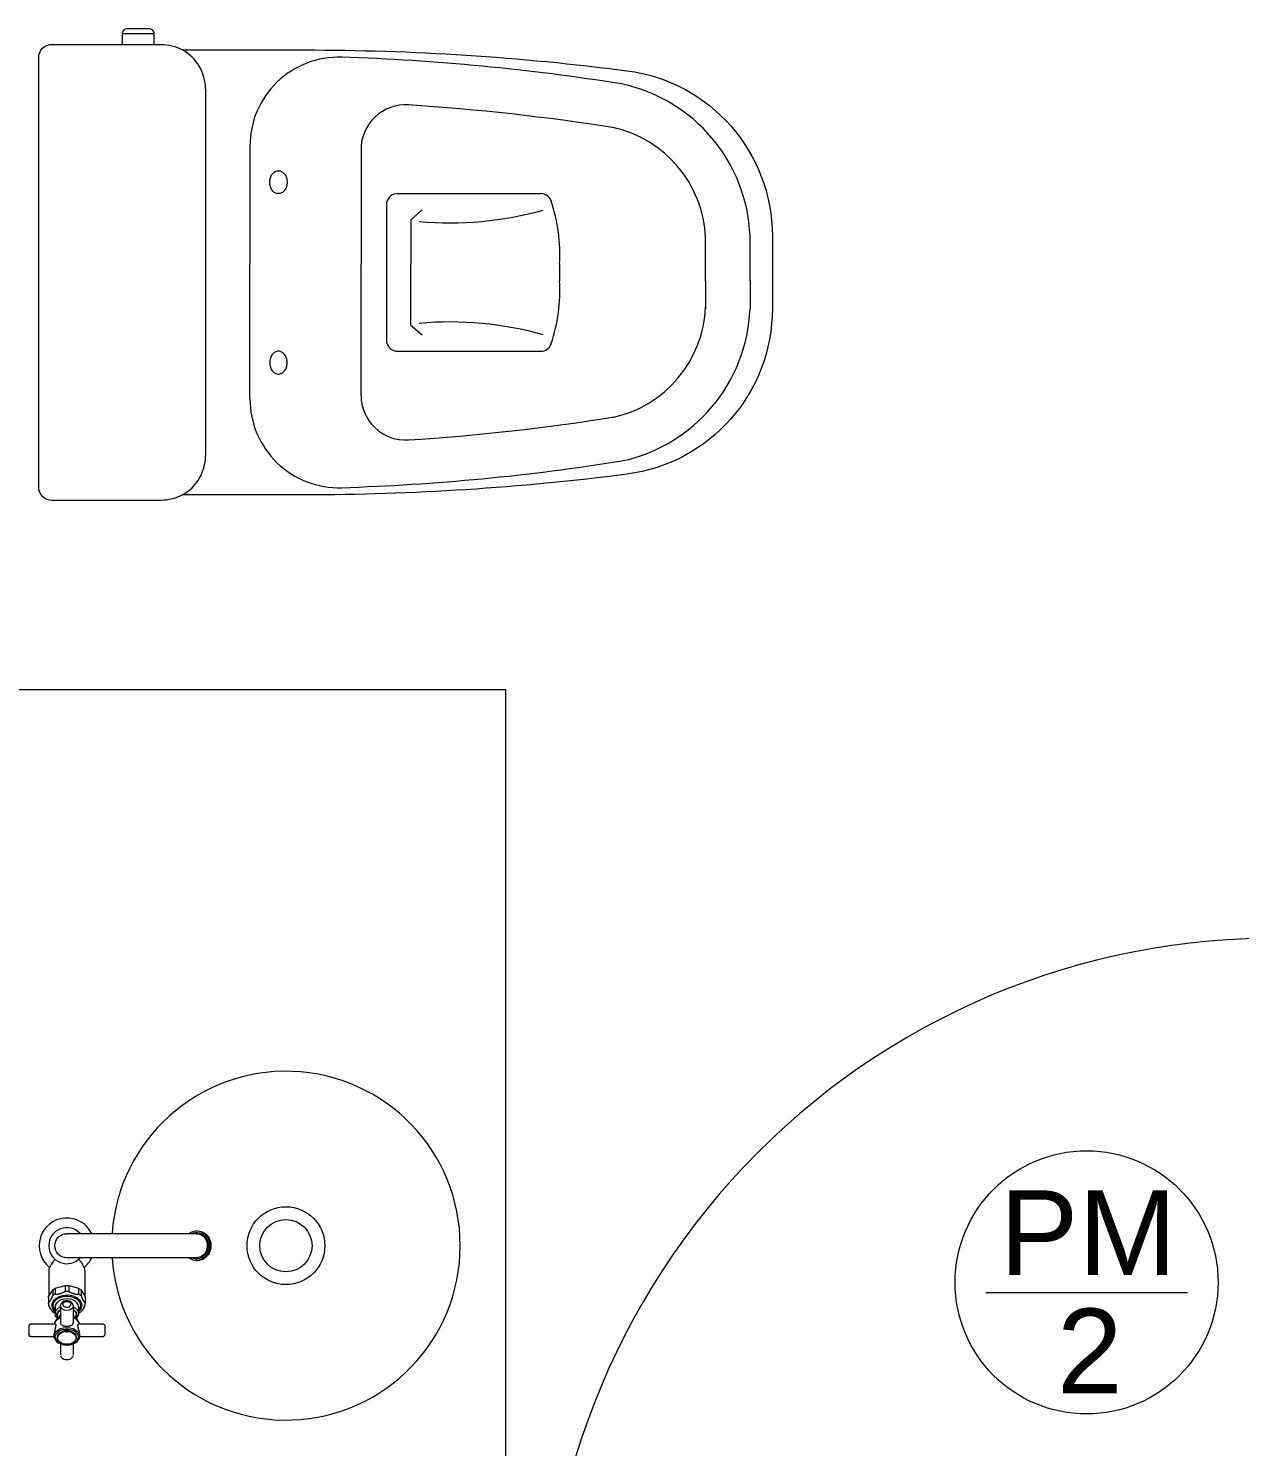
# Model space of a CAD drawing. Header units: millimetres. Extents: x 1865 to 2133, y 1062 to 1142.
# Drawn here: x 1980.726 to 1981.816, y 1085.024 to 1086.299 of the extents above; entities that cross this region are included whole.
import ezdxf

# ---------------------------------------------------------------- set-up
doc = ezdxf.new("R2010")
doc.units = ezdxf.units.MM
doc.linetypes.add('CONTINU', pattern=[0])
for name, color, linetype, lineweight in [('Cota', 7, 'Continuous', 9), ('ESQUADRIAS', 250, 'Continuous', 9), ('L_DECA', 7, 'Continuous', 13), ('texto', 7, 'Continuous', 13)]:
    doc.layers.add(name, color=color, linetype=linetype, lineweight=lineweight)
doc.styles.add('arial', font='arial.ttf')

msp = doc.modelspace()

# ---------------------------------------------------------------- linework, layer by layer
at = {"layer": 'Cota', "color": 0}
msp.add_lwpolyline([(1981.5879, 1085.1621), (1981.7692, 1085.1621)], dxfattribs=at)
msp.add_circle((1981.6785, 1085.1713), 0.1183, dxfattribs=at)
at = {"layer": 'ESQUADRIAS'}
msp.add_arc((1981.8472, 1084.8242), 0.6565, 86.1934, 180.869, dxfattribs=at)
at = {"layer": 'L_DECA', "color": 0}
for p, q in [((1980.8394, 1086.2937), (1980.8112, 1086.2937)), ((1980.8112, 1086.2843), (1980.8394, 1086.2843)), ((1980.8858, 1086.2443), (1980.8858, 1085.9143)), ((1980.9258, 1086.1928), (1980.9258, 1086.0868)), ((1981.0258, 1086.1899), (1981.0258, 1086.0868)), ((1981.049, 1086.0157), (1981.049, 1086.1428)), ((1981.0586, 1086.1501), (1981.1875, 1086.1501)), ((1981.0706, 1086.1265), (1981.0809, 1086.1354)), ((1981.0706, 1086.1265), (1981.0706, 1086.0868)), ((1981.3358, 1086.0868), (1981.3358, 1086.1119)), ((1981.3758, 1086.0868), (1981.3758, 1086.1119)), ((1981.0258, 1086.0718), (1981.0258, 1086.0868)), ((1981.0706, 1086.0718), (1981.0706, 1086.0868)), ((1981.2045, 1086.0718), (1981.2045, 1086.0868)), ((1981.3358, 1086.0718), (1981.3358, 1086.0868)), ((1981.3758, 1086.0718), (1981.3758, 1086.0868)), ((1980.9258, 1085.9657), (1980.9258, 1086.0718)), ((1981.0258, 1085.9686), (1981.0258, 1086.0718)), ((1981.0706, 1086.032), (1981.0706, 1086.0718)), ((1981.3358, 1086.0718), (1981.3358, 1086.0466)), ((1981.3758, 1086.0718), (1981.3758, 1086.0466)), ((1981.0706, 1086.032), (1981.0809, 1086.0231)), ((1981.0586, 1086.0084), (1981.1875, 1086.0084))]:
    msp.add_line(p, q, dxfattribs=at)
at = {"layer": 'L_DECA', "color": 0, "lineweight": 5}
msp.add_lwpolyline([(1981.3958, 1086.0718), (1981.3958, 1086.0466, -0.377152), (1981.265, 1085.8979, -0.032054), (1980.975, 1085.8793), (1980.8651, 1085.8793, -0.127017), (1980.8458, 1085.8743), (1980.7478, 1085.8743, -0.414214), (1980.7358, 1085.8863), (1980.7358, 1086.2723, -0.414214), (1980.7478, 1086.2843), (1980.8112, 1086.2843), (1980.8112, 1086.2937, -0.414214), (1980.8162, 1086.2987), (1980.8344, 1086.2987, -0.414214), (1980.8394, 1086.2937), (1980.8394, 1086.2843), (1980.8458, 1086.2843, -0.127017), (1980.8651, 1086.2793), (1980.975, 1086.2793, -0.032054), (1981.265, 1086.2606, -0.377152), (1981.3958, 1086.1119), (1981.3958, 1086.0868)], format="xyb", close=True, dxfattribs=at)
at = {"layer": 'L_DECA', "color": 0}
for points in [[(1980.9514, 1086.1707, -0.1249), (1980.9543, 1086.1699, -0.105797), (1980.957, 1086.1676, -0.086669), (1980.9587, 1086.1644, -0.076734), (1980.9593, 1086.1604, -0.076734), (1980.9587, 1086.1563, -0.086669), (1980.957, 1086.1531, -0.105797), (1980.9543, 1086.1508, -0.1249), (1980.9514, 1086.1501, -0.1249), (1980.9485, 1086.1508, -0.105797), (1980.9459, 1086.1531, -0.086669), (1980.9442, 1086.1563, -0.076734), (1980.9436, 1086.1604, -0.076734), (1980.9442, 1086.1644, -0.086669), (1980.9459, 1086.1676, -0.105797), (1980.9485, 1086.1699, -0.1249)], [(1980.9514, 1085.9879, 0.1249), (1980.9543, 1085.9886, 0.105797), (1980.957, 1085.9909, 0.086669), (1980.9587, 1085.9941, 0.076734), (1980.9593, 1085.9982, 0.076734), (1980.9587, 1086.0022, 0.086669), (1980.957, 1086.0054, 0.105797), (1980.9543, 1086.0077, 0.1249), (1980.9514, 1086.0084, 0.1249), (1980.9485, 1086.0077, 0.105797), (1980.9459, 1086.0054, 0.086669), (1980.9442, 1086.0022, 0.076734), (1980.9436, 1085.9982, 0.076734), (1980.9442, 1085.9941, 0.086669), (1980.9459, 1085.9909, 0.105797), (1980.9485, 1085.9886, 0.1249)]]:
    msp.add_lwpolyline(points, format="xyb", close=True, dxfattribs=at)
msp.add_lwpolyline([(1980.9258, 1086.0718), (1980.9258, 1086.0868)], dxfattribs=at)
at = {"layer": 'L_DECA'}
msp.add_lwpolyline([(1981.1558, 1084.7043), (1980.7058, 1084.7043), (1980.7058, 1085.7043), (1981.1558, 1085.7043)], close=True, dxfattribs=at)
at = {"layer": 'L_DECA', "linetype": 'CONTINU', "lineweight": 5}
for points in [[(1980.9232, 1085.2043, -1), (1980.9932, 1085.2043)], [(1980.9347, 1085.2043, -1), (1980.9817, 1085.2043)], [(1980.7611, 1085.1934, -1), (1980.7611, 1085.2151)], [(1980.9932, 1085.2043, -1), (1980.9232, 1085.2043)], [(1980.9817, 1085.2043, -1), (1980.9347, 1085.2043)], [(1980.7503, 1085.1922, 0.006555), (1980.7487, 1085.1898)], [(1980.7719, 1085.1922, -0.006556), (1980.7736, 1085.1898)], [(1980.7484, 1085.1644, -0.047219), (1980.7507, 1085.166)], [(1980.7484, 1085.1594, -0.047199), (1980.7507, 1085.1609)], [(1980.7543, 1085.1585, -0.048815), (1980.7575, 1085.1594)], [(1980.7715, 1085.166, -0.046105), (1980.7739, 1085.1644)], [(1980.7715, 1085.1609, -0.046085), (1980.7739, 1085.1594)], [(1980.7554, 1085.1502, -0.088714), (1980.7556, 1085.1512)], [(1980.7556, 1085.1512, -0.148551), (1980.7558, 1085.1518)], [(1980.7572, 1085.1536, -0.203827), (1980.7575, 1085.1538)], [(1980.765, 1085.1536, 0.203855), (1980.7647, 1085.1538)], [(1980.7666, 1085.1512, 0.14855), (1980.7665, 1085.1518)], [(1980.7666, 1085.1512, -0.087895), (1980.7668, 1085.1502)], [(1980.7738, 1085.1449, -0.046677), (1980.7717, 1085.1434)], [(1980.7506, 1085.1434, -0.031672), (1980.749, 1085.1444)], [(1980.7503, 1085.1354, 0.139219), (1980.7501, 1085.1348)], [(1980.7509, 1085.1414), (1980.7507, 1085.142, -0.063098), (1980.7505, 1085.1432)], [(1980.751, 1085.141, -0.139217), (1980.7509, 1085.1414)], [(1980.7535, 1085.1391, 0.190077), (1980.7532, 1085.1388)], [(1980.7554, 1085.1401, 0.048704), (1980.7535, 1085.1391)], [(1980.7687, 1085.1391, 0.049914), (1980.7668, 1085.1401)], [(1980.7687, 1085.1391, -0.190053), (1980.7691, 1085.1388)], [(1980.7712, 1085.141, 0.139221), (1980.7713, 1085.1414)], [(1980.7717, 1085.1432), (1980.7716, 1085.1426, -0.061494), (1980.7713, 1085.1414)], [(1980.772, 1085.1354, -0.139204), (1980.7721, 1085.1348)], [(1980.7501, 1085.1209, 0.137983), (1980.7502, 1085.1207)], [(1980.7721, 1085.1209, -0.137981), (1980.7721, 1085.1207)], [(1980.7531, 1085.1172, 0.186391), (1980.7533, 1085.1171)], [(1980.7691, 1085.1172, -0.186293), (1980.769, 1085.1171)], [(1980.7556, 1085.1053, 0.148556), (1980.7558, 1085.1047)], [(1980.7572, 1085.1029, 0.203821), (1980.7575, 1085.1027)], [(1980.765, 1085.1029, -0.203841), (1980.7647, 1085.1027)], [(1980.7666, 1085.1053, -0.148543), (1980.7665, 1085.1047)]]:
    msp.add_lwpolyline(points, format="xyb", dxfattribs=at)
for points in [[(1980.8778, 1085.2151), (1980.7611, 1085.2151)], [(1980.7451, 1085.1823), (1980.7452, 1085.1829)], [(1980.7452, 1085.1834), (1980.7453, 1085.1839)], [(1980.7452, 1085.1831), (1980.7452, 1085.1834)], [(1980.7452, 1085.1829), (1980.7452, 1085.1831)], [(1980.7453, 1085.1839), (1980.7455, 1085.1843)], [(1980.7455, 1085.1843), (1980.7456, 1085.1845)], [(1980.7456, 1085.1845), (1980.746, 1085.1854)], [(1980.746, 1085.1854), (1980.7465, 1085.1863)], [(1980.7465, 1085.1863), (1980.7467, 1085.1868)], [(1980.7467, 1085.1868), (1980.7471, 1085.1873)], [(1980.7487, 1085.1898), (1980.7471, 1085.1873)], [(1980.7477, 1085.1882), (1980.748, 1085.1888)], [(1980.748, 1085.1888), (1980.7487, 1085.1898)], [(1980.8778, 1085.1934), (1980.7611, 1085.1934)], [(1980.7736, 1085.1898), (1980.7743, 1085.1888)], [(1980.7743, 1085.1888), (1980.7746, 1085.1882)], [(1980.7746, 1085.1882), (1980.7752, 1085.1873)], [(1980.7752, 1085.1873), (1980.7755, 1085.1868)], [(1980.7755, 1085.1868), (1980.7757, 1085.1863)], [(1980.7757, 1085.1863), (1980.7762, 1085.1854)], [(1980.7762, 1085.1854), (1980.7767, 1085.1845)], [(1980.7767, 1085.1845), (1980.7768, 1085.1843)], [(1980.7768, 1085.1843), (1980.7769, 1085.1839)], [(1980.7769, 1085.1839), (1980.777, 1085.1834)], [(1980.777, 1085.1834), (1980.777, 1085.1831)], [(1980.777, 1085.1831), (1980.7771, 1085.1829)], [(1980.7771, 1085.1829), (1980.7771, 1085.1823)], [(1980.745, 1085.1804), (1980.7451, 1085.1811)], [(1980.745, 1085.1804), (1980.745, 1085.1802)], [(1980.745, 1085.1802), (1980.745, 1085.159)], [(1980.7451, 1085.1817), (1980.7451, 1085.1823)], [(1980.7451, 1085.1816), (1980.7451, 1085.1817)], [(1980.7451, 1085.1811), (1980.7451, 1085.1816)], [(1980.7771, 1085.1823), (1980.7772, 1085.1817)], [(1980.7772, 1085.1817), (1980.7772, 1085.1816)], [(1980.7772, 1085.1816), (1980.7772, 1085.1811)], [(1980.7772, 1085.1811), (1980.7772, 1085.1804)], [(1980.7772, 1085.1804), (1980.7772, 1085.1802)], [(1980.7772, 1085.1802), (1980.7772, 1085.159)], [(1980.7447, 1085.1585), (1980.7484, 1085.1644)], [(1980.7447, 1085.1583), (1980.7447, 1085.1585)], [(1980.7447, 1085.1581), (1980.7447, 1085.1583)], [(1980.7447, 1085.1579), (1980.7447, 1085.1581)], [(1980.7447, 1085.1577), (1980.7447, 1085.1579)], [(1980.7447, 1085.1575), (1980.7447, 1085.1577)], [(1980.7447, 1085.1573), (1980.7447, 1085.1575)], [(1980.7475, 1085.1572), (1980.7476, 1085.1574)], [(1980.7476, 1085.1574), (1980.7477, 1085.1576)], [(1980.7477, 1085.1576), (1980.7478, 1085.1578)], [(1980.7478, 1085.1579), (1980.7479, 1085.158)], [(1980.7478, 1085.1578), (1980.7478, 1085.1579)], [(1980.7479, 1085.158), (1980.748, 1085.1582)], [(1980.748, 1085.1583), (1980.7481, 1085.1585)], [(1980.748, 1085.1582), (1980.748, 1085.1583)], [(1980.7481, 1085.1586), (1980.7482, 1085.1587)], [(1980.7481, 1085.1585), (1980.7481, 1085.1586)], [(1980.7482, 1085.1589), (1980.7483, 1085.159)], [(1980.7482, 1085.1588), (1980.7482, 1085.1589)], [(1980.7482, 1085.1587), (1980.7482, 1085.1588)], [(1980.7483, 1085.1592), (1980.7484, 1085.1594)], [(1980.7483, 1085.159), (1980.7483, 1085.1592)], [(1980.7484, 1085.1644), (1980.7484, 1085.1594)], [(1980.7489, 1085.1506), (1980.7493, 1085.1528), (1980.7505, 1085.1548), (1980.7525, 1085.1565), (1980.7549, 1085.1578), (1980.7579, 1085.1586), (1980.7611, 1085.1589)], [(1980.7507, 1085.166), (1980.7595, 1085.1685)], [(1980.7507, 1085.166), (1980.7507, 1085.1609)], [(1980.7507, 1085.1609), (1980.7509, 1085.1609)], [(1980.7509, 1085.1609), (1980.751, 1085.1608)], [(1980.751, 1085.1608), (1980.7511, 1085.1608)], [(1980.7511, 1085.1608), (1980.7512, 1085.1608)], [(1980.7512, 1085.1608), (1980.7513, 1085.1608)], [(1980.7513, 1085.1608), (1980.7514, 1085.1607)], [(1980.7514, 1085.1607), (1980.7515, 1085.1607)], [(1980.7515, 1085.1607), (1980.7517, 1085.1607)], [(1980.7516, 1085.1571), (1980.7523, 1085.1575)], [(1980.7517, 1085.1607), (1980.7518, 1085.1607)], [(1980.7518, 1085.1607), (1980.752, 1085.1607)], [(1980.752, 1085.1607), (1980.7521, 1085.1607)], [(1980.7521, 1085.1607), (1980.7524, 1085.1607)], [(1980.7523, 1085.1575), (1980.7543, 1085.1585)], [(1980.7524, 1085.1607), (1980.7525, 1085.1608)], [(1980.7525, 1085.1608), (1980.7528, 1085.1608)], [(1980.7528, 1085.1608), (1980.7531, 1085.1608)], [(1980.7531, 1085.1608), (1980.7532, 1085.1608)], [(1980.7532, 1085.1608), (1980.7534, 1085.1609)], [(1980.7534, 1085.1609), (1980.7537, 1085.1609)], [(1980.7537, 1085.1609), (1980.7539, 1085.161)], [(1980.7539, 1085.161), (1980.7542, 1085.161)], [(1980.7542, 1085.161), (1980.7546, 1085.1611)], [(1980.7546, 1085.1611), (1980.7549, 1085.1612)], [(1980.7549, 1085.1612), (1980.7553, 1085.1613)], [(1980.7553, 1085.1613), (1980.7556, 1085.1614)], [(1980.7556, 1085.1614), (1980.7561, 1085.1616)], [(1980.7561, 1085.1616), (1980.7564, 1085.1617)], [(1980.7564, 1085.1617), (1980.7567, 1085.1618)], [(1980.7567, 1085.1618), (1980.7571, 1085.1619)], [(1980.7571, 1085.1619), (1980.7573, 1085.162)], [(1980.7573, 1085.162), (1980.7576, 1085.1622)], [(1980.7575, 1085.1594), (1980.7594, 1085.1597)], [(1980.7576, 1085.1622), (1980.7578, 1085.1623)], [(1980.7578, 1085.1623), (1980.758, 1085.1624)], [(1980.758, 1085.1624), (1980.7581, 1085.1625)], [(1980.7581, 1085.1625), (1980.7583, 1085.1625)], [(1980.7583, 1085.1625), (1980.7584, 1085.1626)], [(1980.7584, 1085.1626), (1980.7586, 1085.1627)], [(1980.7586, 1085.1627), (1980.7587, 1085.1628)], [(1980.7587, 1085.1628), (1980.7589, 1085.1629)], [(1980.7589, 1085.1629), (1980.7591, 1085.163)], [(1980.7591, 1085.163), (1980.7592, 1085.1631)], [(1980.7592, 1085.1631), (1980.7593, 1085.1632)], [(1980.7593, 1085.1632), (1980.7594, 1085.1633)], [(1980.7594, 1085.1633), (1980.7595, 1085.1634)], [(1980.7594, 1085.1597), (1980.7611, 1085.1598)], [(1980.7595, 1085.1685), (1980.7595, 1085.1634)], [(1980.7595, 1085.1685), (1980.7597, 1085.1685)], [(1980.7595, 1085.1634), (1980.7611, 1085.1635)], [(1980.7597, 1085.1685), (1980.76, 1085.1685)], [(1980.76, 1085.1685), (1980.7603, 1085.1686)], [(1980.7603, 1085.1686), (1980.7606, 1085.1686)], [(1980.7606, 1085.1686), (1980.7608, 1085.1686)], [(1980.7608, 1085.1686), (1980.7611, 1085.1686)], [(1980.7611, 1085.1686), (1980.7614, 1085.1686)], [(1980.7611, 1085.1635), (1980.7623, 1085.1634)], [(1980.7611, 1085.1598), (1980.7621, 1085.1598)], [(1980.7611, 1085.1589), (1980.7644, 1085.1586), (1980.7673, 1085.1578), (1980.7698, 1085.1565), (1980.7717, 1085.1548), (1980.7729, 1085.1528), (1980.7733, 1085.1506)], [(1980.7614, 1085.1686), (1980.7617, 1085.1686)], [(1980.7617, 1085.1686), (1980.7619, 1085.1686)], [(1980.7619, 1085.1686), (1980.7622, 1085.1685)], [(1980.7679, 1085.1585), (1980.766, 1085.1591), (1980.7641, 1085.1596), (1980.7621, 1085.1598)], [(1980.7622, 1085.1685), (1980.7625, 1085.1685)], [(1980.7623, 1085.1634), (1980.7628, 1085.1634)], [(1980.7625, 1085.1685), (1980.7628, 1085.1685)], [(1980.7628, 1085.1685), (1980.7628, 1085.1634)], [(1980.7628, 1085.1685), (1980.7715, 1085.166)], [(1980.7628, 1085.1634), (1980.7629, 1085.1633)], [(1980.7629, 1085.1633), (1980.763, 1085.1632)], [(1980.763, 1085.1632), (1980.7631, 1085.1631)], [(1980.7631, 1085.1631), (1980.7632, 1085.163)], [(1980.7632, 1085.163), (1980.7634, 1085.1629)], [(1980.7634, 1085.1629), (1980.7635, 1085.1628)], [(1980.7635, 1085.1628), (1980.7636, 1085.1627)], [(1980.7636, 1085.1627), (1980.7638, 1085.1626)], [(1980.7638, 1085.1626), (1980.7639, 1085.1625)], [(1980.7639, 1085.1625), (1980.7641, 1085.1625)], [(1980.7641, 1085.1625), (1980.7642, 1085.1624)], [(1980.7642, 1085.1624), (1980.7644, 1085.1623)], [(1980.7644, 1085.1623), (1980.7646, 1085.1622)], [(1980.7646, 1085.1622), (1980.7649, 1085.162)], [(1980.7649, 1085.162), (1980.7653, 1085.1619)], [(1980.7653, 1085.1619), (1980.7655, 1085.1618)], [(1980.7655, 1085.1618), (1980.7658, 1085.1617)], [(1980.7658, 1085.1617), (1980.7661, 1085.1616)], [(1980.7661, 1085.1616), (1980.7665, 1085.1615)], [(1980.7665, 1085.1615), (1980.7668, 1085.1614)], [(1980.7668, 1085.1614), (1980.7672, 1085.1613)], [(1980.7672, 1085.1613), (1980.7675, 1085.1612)], [(1980.7675, 1085.1612), (1980.7679, 1085.1611)], [(1980.7679, 1085.1611), (1980.7682, 1085.161)], [(1980.7679, 1085.1585), (1980.7694, 1085.1579)], [(1980.7682, 1085.161), (1980.7685, 1085.1609)], [(1980.7685, 1085.1609), (1980.7688, 1085.1609)], [(1980.7688, 1085.1609), (1980.769, 1085.1608)], [(1980.769, 1085.1608), (1980.7693, 1085.1608)], [(1980.7693, 1085.1608), (1980.7695, 1085.1608)], [(1980.7694, 1085.1579), (1980.7706, 1085.1571)], [(1980.7695, 1085.1608), (1980.7697, 1085.1608)], [(1980.7697, 1085.1608), (1980.7699, 1085.1607)], [(1980.7699, 1085.1607), (1980.7701, 1085.1607)], [(1980.7701, 1085.1607), (1980.7702, 1085.1607)], [(1980.7702, 1085.1607), (1980.7704, 1085.1607)], [(1980.7704, 1085.1607), (1980.7705, 1085.1607)], [(1980.7705, 1085.1607), (1980.7707, 1085.1607)], [(1980.7707, 1085.1607), (1980.7708, 1085.1607)], [(1980.7708, 1085.1607), (1980.7709, 1085.1608)], [(1980.7709, 1085.1608), (1980.7711, 1085.1608)], [(1980.7711, 1085.1608), (1980.7713, 1085.1608)], [(1980.7713, 1085.1608), (1980.7715, 1085.1609)], [(1980.7715, 1085.166), (1980.7715, 1085.1609)], [(1980.7739, 1085.1644), (1980.7739, 1085.1594)], [(1980.7739, 1085.1644), (1980.7775, 1085.1585)], [(1980.7739, 1085.1594), (1980.7739, 1085.1592)], [(1980.7739, 1085.1592), (1980.7739, 1085.1591)], [(1980.7739, 1085.1591), (1980.774, 1085.159)], [(1980.774, 1085.159), (1980.774, 1085.1588)], [(1980.774, 1085.1588), (1980.7741, 1085.1587)], [(1980.7741, 1085.1587), (1980.7741, 1085.1586)], [(1980.7741, 1085.1586), (1980.7742, 1085.1585)], [(1980.7742, 1085.1585), (1980.7742, 1085.1583)], [(1980.7742, 1085.1583), (1980.7743, 1085.1582)], [(1980.7743, 1085.1582), (1980.7743, 1085.1581)], [(1980.7743, 1085.1581), (1980.7744, 1085.1579)], [(1980.7744, 1085.1579), (1980.7744, 1085.1578)], [(1980.7744, 1085.1578), (1980.7745, 1085.1576)], [(1980.7745, 1085.1576), (1980.7746, 1085.1574)], [(1980.7746, 1085.1574), (1980.7747, 1085.1571)], [(1980.7775, 1085.1585), (1980.7775, 1085.1583)], [(1980.7775, 1085.1583), (1980.7775, 1085.1581)], [(1980.7775, 1085.1581), (1980.7775, 1085.1579)], [(1980.7775, 1085.1579), (1980.7776, 1085.1577)], [(1980.7776, 1085.1577), (1980.7776, 1085.1575)], [(1980.7776, 1085.1575), (1980.7776, 1085.1573)], [(1980.7447, 1085.1573), (1980.7446, 1085.1522)], [(1980.7446, 1085.1522), (1980.7447, 1085.153)], [(1980.7446, 1085.1522), (1980.7447, 1085.1511)], [(1980.7447, 1085.153), (1980.7448, 1085.1534)], [(1980.7447, 1085.1511), (1980.7448, 1085.151)], [(1980.7447, 1085.1511), (1980.7448, 1085.1508)], [(1980.7447, 1085.1511), (1980.7451, 1085.1486)], [(1980.7448, 1085.1534), (1980.7449, 1085.1534)], [(1980.7448, 1085.1508), (1980.7448, 1085.1507)], [(1980.7448, 1085.1507), (1980.7449, 1085.1505)], [(1980.7449, 1085.1534), (1980.745, 1085.1535)], [(1980.7449, 1085.1505), (1980.745, 1085.1504)], [(1980.745, 1085.1535), (1980.7452, 1085.1536)], [(1980.745, 1085.1504), (1980.7451, 1085.1502)], [(1980.7451, 1085.1502), (1980.7451, 1085.1501)], [(1980.7451, 1085.1501), (1980.7452, 1085.1499)], [(1980.7451, 1085.1486), (1980.7458, 1085.1486)], [(1980.7452, 1085.1536), (1980.7453, 1085.1537)], [(1980.7452, 1085.1499), (1980.7452, 1085.1498)], [(1980.7452, 1085.1498), (1980.7453, 1085.1496)], [(1980.7453, 1085.1537), (1980.7454, 1085.1538)], [(1980.7453, 1085.1496), (1980.7453, 1085.1495)], [(1980.7453, 1085.1495), (1980.7454, 1085.1493)], [(1980.7454, 1085.1538), (1980.7455, 1085.1539)], [(1980.7454, 1085.1493), (1980.7455, 1085.1491)], [(1980.7455, 1085.1539), (1980.7456, 1085.1541)], [(1980.7455, 1085.1491), (1980.7457, 1085.1489)], [(1980.7456, 1085.1541), (1980.7458, 1085.1543)], [(1980.7457, 1085.1489), (1980.7457, 1085.1487)], [(1980.7457, 1085.1487), (1980.7459, 1085.1484)], [(1980.7458, 1085.1543), (1980.7459, 1085.1544)], [(1980.7459, 1085.1544), (1980.746, 1085.1546)], [(1980.7459, 1085.1484), (1980.746, 1085.1481)], [(1980.746, 1085.1546), (1980.7461, 1085.1548)], [(1980.746, 1085.1481), (1980.7461, 1085.1479)], [(1980.7461, 1085.1548), (1980.7463, 1085.155)], [(1980.7461, 1085.1479), (1980.7463, 1085.1476)], [(1980.7463, 1085.155), (1980.7464, 1085.1552)], [(1980.7463, 1085.1476), (1980.7465, 1085.1474)], [(1980.7464, 1085.1552), (1980.7466, 1085.1555)], [(1980.7465, 1085.1474), (1980.7466, 1085.1471)], [(1980.7466, 1085.1555), (1980.7467, 1085.1557)], [(1980.7466, 1085.1471), (1980.7468, 1085.1469)], [(1980.7467, 1085.1557), (1980.7469, 1085.156)], [(1980.7468, 1085.1469), (1980.7469, 1085.1466)], [(1980.7469, 1085.156), (1980.747, 1085.1562)], [(1980.7469, 1085.1466), (1980.7471, 1085.1464)], [(1980.747, 1085.1562), (1980.7471, 1085.1564)], [(1980.7471, 1085.1564), (1980.7472, 1085.1566)], [(1980.7471, 1085.1464), (1980.7471, 1085.1463)], [(1980.7471, 1085.1463), (1980.7472, 1085.1462)], [(1980.7472, 1085.1566), (1980.7473, 1085.1568)], [(1980.7472, 1085.1462), (1980.7473, 1085.1461)], [(1980.7473, 1085.1568), (1980.7474, 1085.157)], [(1980.7473, 1085.1461), (1980.7474, 1085.146)], [(1980.7474, 1085.157), (1980.7475, 1085.1572)], [(1980.7474, 1085.146), (1980.7475, 1085.1458)], [(1980.7475, 1085.1458), (1980.7476, 1085.1457)], [(1980.7476, 1085.1506), (1980.7477, 1085.1512)], [(1980.7476, 1085.1506), (1980.7478, 1085.1494)], [(1980.7476, 1085.1457), (1980.7477, 1085.1456)], [(1980.7495, 1085.1552), (1980.7486, 1085.1539), (1980.748, 1085.1526), (1980.7477, 1085.1512)], [(1980.7477, 1085.1456), (1980.7479, 1085.1454)], [(1980.7478, 1085.1494), (1980.7481, 1085.1482)], [(1980.7479, 1085.1454), (1980.749, 1085.1444)], [(1980.7495, 1085.146), (1980.7489, 1085.1467), (1980.7485, 1085.1474), (1980.7481, 1085.1482)], [(1980.7505, 1085.1464), (1980.7496, 1085.1478), (1980.7491, 1085.1492), (1980.7489, 1085.1506)], [(1980.7495, 1085.1552), (1980.7505, 1085.1562)], [(1980.7495, 1085.146), (1980.7505, 1085.145)], [(1980.7505, 1085.1562), (1980.7516, 1085.1571)], [(1980.7611, 1085.1566), (1980.7583, 1085.1563), (1980.7558, 1085.1556), (1980.7536, 1085.1545), (1980.752, 1085.153), (1980.7509, 1085.1513), (1980.7505, 1085.1494)], [(1980.7505, 1085.1494), (1980.7505, 1085.1432)], [(1980.7505, 1085.1432), (1980.7509, 1085.1451), (1980.7519, 1085.1467), (1980.7534, 1085.1482), (1980.7554, 1085.1493)], [(1980.7529, 1085.1446), (1980.7533, 1085.1452)], [(1980.7533, 1085.1452), (1980.7534, 1085.1453)], [(1980.7533, 1085.1442), (1980.7535, 1085.1446)], [(1980.7534, 1085.1453), (1980.7541, 1085.146)], [(1980.7535, 1085.1446), (1980.7538, 1085.145)], [(1980.7538, 1085.145), (1980.7542, 1085.1454)], [(1980.7541, 1085.146), (1980.7547, 1085.1465)], [(1980.7542, 1085.1454), (1980.7543, 1085.1455)], [(1980.7543, 1085.1455), (1980.7546, 1085.1458)], [(1980.7546, 1085.1458), (1980.7551, 1085.1462)], [(1980.7547, 1085.1465), (1980.7549, 1085.1466)], [(1980.7549, 1085.1466), (1980.7554, 1085.1469)], [(1980.7551, 1085.1462), (1980.7554, 1085.1463)], [(1980.7554, 1085.1502), (1980.7554, 1085.135)], [(1980.7611, 1085.146), (1980.7589, 1085.1463), (1980.7571, 1085.1472), (1980.7559, 1085.1485), (1980.7554, 1085.1502)], [(1980.7572, 1085.1536), (1980.7566, 1085.153), (1980.7561, 1085.1524), (1980.7558, 1085.1518)], [(1980.7611, 1085.1549), (1980.7598, 1085.1548), (1980.7585, 1085.1544), (1980.7575, 1085.1538)], [(1980.7575, 1085.152), (1980.7576, 1085.1523)], [(1980.7575, 1085.1516), (1980.7575, 1085.152)], [(1980.7575, 1085.1516), (1980.7575, 1085.1513)], [(1980.7575, 1085.1513), (1980.7576, 1085.1509)], [(1980.7576, 1085.1523), (1980.7578, 1085.1527)], [(1980.7576, 1085.1509), (1980.7577, 1085.1506)], [(1980.7577, 1085.1506), (1980.7579, 1085.1503)], [(1980.7578, 1085.1527), (1980.758, 1085.153)], [(1980.7579, 1085.1503), (1980.7582, 1085.15)], [(1980.758, 1085.153), (1980.7583, 1085.1533)], [(1980.7582, 1085.15), (1980.7585, 1085.1498)], [(1980.7583, 1085.1533), (1980.7586, 1085.1535)], [(1980.7585, 1085.1498), (1980.7588, 1085.1495)], [(1980.7586, 1085.1535), (1980.759, 1085.1537)], [(1980.7588, 1085.1495), (1980.7592, 1085.1493)], [(1980.759, 1085.1537), (1980.7593, 1085.1539)], [(1980.7592, 1085.1493), (1980.7597, 1085.1492)], [(1980.7593, 1085.1539), (1980.7598, 1085.1541)], [(1980.7597, 1085.1492), (1980.7602, 1085.149)], [(1980.7598, 1085.1541), (1980.7602, 1085.1542)], [(1980.7602, 1085.1542), (1980.7607, 1085.1542)], [(1980.7602, 1085.149), (1980.7606, 1085.149)], [(1980.7606, 1085.149), (1980.7611, 1085.1489)], [(1980.7607, 1085.1542), (1980.7611, 1085.1542)], [(1980.7717, 1085.1494), (1980.7713, 1085.1513), (1980.7702, 1085.153), (1980.7686, 1085.1545), (1980.7664, 1085.1556), (1980.7639, 1085.1563), (1980.7611, 1085.1566)], [(1980.7647, 1085.1538), (1980.7636, 1085.1544), (1980.7624, 1085.1548), (1980.7611, 1085.1549)], [(1980.7611, 1085.1542), (1980.7616, 1085.1542)], [(1980.7668, 1085.1502), (1980.7664, 1085.1485), (1980.7651, 1085.1472), (1980.7633, 1085.1463), (1980.7611, 1085.146)], [(1980.7611, 1085.1489), (1980.7616, 1085.149)], [(1980.7616, 1085.1542), (1980.7621, 1085.1541)], [(1980.7616, 1085.149), (1980.7621, 1085.149)], [(1980.7621, 1085.1541), (1980.7626, 1085.154)], [(1980.7621, 1085.149), (1980.7624, 1085.1491)], [(1980.7624, 1085.1491), (1980.7629, 1085.1493)], [(1980.7626, 1085.154), (1980.7629, 1085.1539)], [(1980.7629, 1085.1539), (1980.7634, 1085.1536)], [(1980.7629, 1085.1493), (1980.7632, 1085.1494)], [(1980.7632, 1085.1494), (1980.7637, 1085.1497)], [(1980.7634, 1085.1536), (1980.7637, 1085.1535)], [(1980.7637, 1085.1535), (1980.764, 1085.1531)], [(1980.7637, 1085.1497), (1980.7639, 1085.1499)], [(1980.7639, 1085.1499), (1980.7642, 1085.1502)], [(1980.764, 1085.1531), (1980.7643, 1085.1529)], [(1980.7642, 1085.1502), (1980.7644, 1085.1505)], [(1980.7643, 1085.1529), (1980.7645, 1085.1526)], [(1980.7644, 1085.1505), (1980.7646, 1085.1509)], [(1980.7645, 1085.1526), (1980.7646, 1085.1523)], [(1980.7646, 1085.1523), (1980.7647, 1085.1519)], [(1980.7646, 1085.1509), (1980.7647, 1085.1512)], [(1980.7647, 1085.1519), (1980.7647, 1085.1516)], [(1980.7647, 1085.1512), (1980.7647, 1085.1516)], [(1980.7665, 1085.1518), (1980.7661, 1085.1524), (1980.7656, 1085.153), (1980.765, 1085.1536)], [(1980.7668, 1085.1502), (1980.7668, 1085.135)], [(1980.7668, 1085.1493), (1980.7689, 1085.1481), (1980.7704, 1085.1467), (1980.7714, 1085.145), (1980.7717, 1085.1432)], [(1980.7668, 1085.1469), (1980.7675, 1085.1465)], [(1980.7668, 1085.1463), (1980.7671, 1085.1462)], [(1980.7671, 1085.1462), (1980.7676, 1085.1458)], [(1980.7675, 1085.1465), (1980.7677, 1085.1463)], [(1980.7676, 1085.1458), (1980.7679, 1085.1455)], [(1980.7677, 1085.1463), (1980.7684, 1085.1457)], [(1980.7679, 1085.1455), (1980.7681, 1085.1453)], [(1980.7681, 1085.1453), (1980.7686, 1085.1448)], [(1980.7684, 1085.1457), (1980.7689, 1085.1452)], [(1980.7686, 1085.1448), (1980.7689, 1085.1443)], [(1980.7689, 1085.1452), (1980.769, 1085.1451)], [(1980.769, 1085.1451), (1980.7695, 1085.1444)], [(1980.7706, 1085.1571), (1980.7713, 1085.1566)], [(1980.7713, 1085.1566), (1980.7727, 1085.1552)], [(1980.7733, 1085.1506), (1980.7731, 1085.1491), (1980.7726, 1085.1477), (1980.7717, 1085.1464)], [(1980.7717, 1085.1494), (1980.7717, 1085.1432)], [(1980.7717, 1085.1449), (1980.7727, 1085.146)], [(1980.7727, 1085.1552), (1980.7733, 1085.1545), (1980.7737, 1085.1538), (1980.7741, 1085.153)], [(1980.7727, 1085.146), (1980.7737, 1085.1473), (1980.7743, 1085.1486), (1980.7745, 1085.15)], [(1980.7738, 1085.1449), (1980.7744, 1085.1454)], [(1980.7741, 1085.153), (1980.7745, 1085.1518)], [(1980.7744, 1085.1454), (1980.7745, 1085.1456)], [(1980.7745, 1085.1518), (1980.7746, 1085.1506)], [(1980.7745, 1085.15), (1980.7746, 1085.1506)], [(1980.7745, 1085.1456), (1980.7746, 1085.1457)], [(1980.7746, 1085.1457), (1980.7747, 1085.1458)], [(1980.7747, 1085.1571), (1980.7748, 1085.157)], [(1980.7747, 1085.1458), (1980.7748, 1085.1459)], [(1980.7748, 1085.157), (1980.7749, 1085.1568)], [(1980.7748, 1085.1459), (1980.7749, 1085.146)], [(1980.7749, 1085.1568), (1980.775, 1085.1567)], [(1980.7749, 1085.146), (1980.775, 1085.1462)], [(1980.775, 1085.1567), (1980.7751, 1085.1564)], [(1980.775, 1085.1462), (1980.7751, 1085.1463)], [(1980.7751, 1085.1564), (1980.7752, 1085.1563)], [(1980.7751, 1085.1463), (1980.7752, 1085.1466)], [(1980.7752, 1085.1563), (1980.7753, 1085.1561)], [(1980.7752, 1085.1466), (1980.7754, 1085.1467)], [(1980.7753, 1085.1561), (1980.7755, 1085.1558)], [(1980.7754, 1085.1467), (1980.7755, 1085.147)], [(1980.7755, 1085.1558), (1980.7756, 1085.1556)], [(1980.7755, 1085.147), (1980.7757, 1085.1472)], [(1980.7756, 1085.1556), (1980.7758, 1085.1553)], [(1980.7757, 1085.1472), (1980.7758, 1085.1474)], [(1980.7758, 1085.1553), (1980.7759, 1085.1551)], [(1980.7758, 1085.1474), (1980.776, 1085.1477)], [(1980.7759, 1085.1551), (1980.7761, 1085.1548)], [(1980.776, 1085.1477), (1980.7761, 1085.148)], [(1980.7761, 1085.1548), (1980.7762, 1085.1546)], [(1980.7761, 1085.148), (1980.7762, 1085.1482)], [(1980.7762, 1085.1546), (1980.7763, 1085.1544)], [(1980.7762, 1085.1482), (1980.7763, 1085.1484)], [(1980.7763, 1085.1544), (1980.7765, 1085.1542)], [(1980.7763, 1085.1484), (1980.7764, 1085.1486)], [(1980.7764, 1085.1486), (1980.7766, 1085.1489)], [(1980.7764, 1085.1486), (1980.7771, 1085.1486)], [(1980.7765, 1085.1542), (1980.7766, 1085.1541)], [(1980.7766, 1085.1541), (1980.7767, 1085.154)], [(1980.7766, 1085.1489), (1980.7767, 1085.1491)], [(1980.7767, 1085.154), (1980.7768, 1085.1538)], [(1980.7767, 1085.1491), (1980.7768, 1085.1493)], [(1980.7768, 1085.1538), (1980.7769, 1085.1538)], [(1980.7768, 1085.1493), (1980.7769, 1085.1495)], [(1980.7769, 1085.1538), (1980.777, 1085.1536)], [(1980.7769, 1085.1495), (1980.777, 1085.1497)], [(1980.777, 1085.1536), (1980.7771, 1085.1535)], [(1980.777, 1085.1498), (1980.7771, 1085.1499)], [(1980.777, 1085.1497), (1980.777, 1085.1498)], [(1980.7771, 1085.1535), (1980.7772, 1085.1534)], [(1980.7771, 1085.1486), (1980.7775, 1085.1511)], [(1980.7771, 1085.1501), (1980.7772, 1085.1502)], [(1980.7771, 1085.1499), (1980.7771, 1085.1501)], [(1980.7772, 1085.1534), (1980.7774, 1085.1534)], [(1980.7772, 1085.1504), (1980.7774, 1085.1505)], [(1980.7772, 1085.1502), (1980.7772, 1085.1504)], [(1980.7774, 1085.1534), (1980.7776, 1085.1522)], [(1980.7774, 1085.1508), (1980.7775, 1085.151)], [(1980.7774, 1085.1507), (1980.7774, 1085.1508)], [(1980.7774, 1085.1505), (1980.7774, 1085.1507)], [(1980.7775, 1085.1514), (1980.7776, 1085.1522)], [(1980.7775, 1085.1511), (1980.7775, 1085.1514)], [(1980.7775, 1085.151), (1980.7775, 1085.1511)], [(1980.7776, 1085.1573), (1980.7776, 1085.1522)], [(1980.729, 1085.134), (1980.7279, 1085.1337), (1980.7272, 1085.1329), (1980.7269, 1085.1319)], [(1980.7269, 1085.1319), (1980.7269, 1085.1246)], [(1980.729, 1085.134), (1980.7504, 1085.134)], [(1980.7554, 1085.1395), (1980.7527, 1085.138), (1980.7508, 1085.1361), (1980.7498, 1085.134)], [(1980.7532, 1085.1388), (1980.7519, 1085.1378), (1980.7509, 1085.1366), (1980.7503, 1085.1354)], [(1980.7504, 1085.134), (1980.7506, 1085.1339)], [(1980.7506, 1085.1339), (1980.7508, 1085.1338)], [(1980.7508, 1085.1338), (1980.751, 1085.1335)], [(1980.751, 1085.141), (1980.7514, 1085.1401), (1980.752, 1085.1393), (1980.7528, 1085.1385)], [(1980.751, 1085.1335), (1980.751, 1085.1333)], [(1980.751, 1085.1333), (1980.7511, 1085.1332)], [(1980.7511, 1085.1332), (1980.7511, 1085.133)], [(1980.7511, 1085.133), (1980.7512, 1085.1327)], [(1980.7512, 1085.1327), (1980.7512, 1085.1321)], [(1980.7512, 1085.1316), (1980.7512, 1085.1321)], [(1980.7521, 1085.1421), (1980.7522, 1085.143)], [(1980.7521, 1085.1421), (1980.7522, 1085.1413)], [(1980.7522, 1085.143), (1980.7524, 1085.1437)], [(1980.7522, 1085.1413), (1980.7524, 1085.1405)], [(1980.7524, 1085.1438), (1980.7529, 1085.1446)], [(1980.7524, 1085.1437), (1980.7524, 1085.1438)], [(1980.7524, 1085.1405), (1980.7527, 1085.1399)], [(1980.7527, 1085.1425), (1980.7528, 1085.143)], [(1980.7527, 1085.1421), (1980.7527, 1085.1425)], [(1980.7527, 1085.1421), (1980.7527, 1085.1415)], [(1980.7527, 1085.1415), (1980.7528, 1085.141)], [(1980.7527, 1085.1399), (1980.7532, 1085.1391)], [(1980.7528, 1085.143), (1980.7529, 1085.1434)], [(1980.7528, 1085.141), (1980.753, 1085.1404)], [(1980.7529, 1085.1434), (1980.7531, 1085.1438)], [(1980.753, 1085.1404), (1980.7531, 1085.1403)], [(1980.7531, 1085.1438), (1980.7533, 1085.1442)], [(1980.7531, 1085.1403), (1980.7533, 1085.1399)], [(1980.7532, 1085.1391), (1980.7533, 1085.139)], [(1980.7533, 1085.1399), (1980.7537, 1085.1394)], [(1980.7537, 1085.1394), (1980.7538, 1085.1393)], [(1980.7547, 1085.1406), (1980.7548, 1085.1413), (1980.755, 1085.1419), (1980.7554, 1085.1425)], [(1980.7547, 1085.1406), (1980.7547, 1085.1398)], [(1980.7554, 1085.135), (1980.7555, 1085.1345)], [(1980.7555, 1085.1345), (1980.7556, 1085.1341)], [(1980.7556, 1085.1341), (1980.7556, 1085.134)], [(1980.7556, 1085.134), (1980.7558, 1085.1337)], [(1980.7558, 1085.1337), (1980.7559, 1085.1334)], [(1980.7559, 1085.1334), (1980.756, 1085.1333)], [(1980.756, 1085.1333), (1980.7562, 1085.1332)], [(1980.7562, 1085.1332), (1980.7563, 1085.1331)], [(1980.7563, 1085.1331), (1980.7568, 1085.1327)], [(1980.7568, 1085.1327), (1980.7571, 1085.1326)], [(1980.7571, 1085.1326), (1980.7574, 1085.1325)], [(1980.7574, 1085.1325), (1980.7579, 1085.1323)], [(1980.7579, 1085.1323), (1980.7586, 1085.1321)], [(1980.7586, 1085.1321), (1980.7587, 1085.1321)], [(1980.7587, 1085.1321), (1980.7594, 1085.132)], [(1980.7594, 1085.132), (1980.7596, 1085.1319)], [(1980.7596, 1085.1319), (1980.7603, 1085.1319)], [(1980.7603, 1085.1319), (1980.7611, 1085.1319)], [(1980.7611, 1085.1319), (1980.7619, 1085.1319)], [(1980.7619, 1085.1319), (1980.7626, 1085.1319)], [(1980.7626, 1085.1319), (1980.7628, 1085.132)], [(1980.7628, 1085.132), (1980.7635, 1085.1321)], [(1980.7635, 1085.1321), (1980.7636, 1085.1321)], [(1980.7643, 1085.1323), (1980.7636, 1085.1321)], [(1980.7643, 1085.1323), (1980.7648, 1085.1325)], [(1980.7648, 1085.1325), (1980.7651, 1085.1326)], [(1980.7651, 1085.1326), (1980.7654, 1085.1327)], [(1980.7654, 1085.1327), (1980.7659, 1085.1331)], [(1980.7659, 1085.1331), (1980.7661, 1085.1332)], [(1980.7661, 1085.1332), (1980.7662, 1085.1333)], [(1980.7662, 1085.1333), (1980.7663, 1085.1334)], [(1980.7663, 1085.1334), (1980.7665, 1085.1337)], [(1980.7665, 1085.1337), (1980.7666, 1085.134)], [(1980.7666, 1085.134), (1980.7667, 1085.1341)], [(1980.7667, 1085.1341), (1980.7668, 1085.1344)], [(1980.7668, 1085.1425), (1980.7672, 1085.1419), (1980.7674, 1085.1412), (1980.7675, 1085.1406)], [(1980.7724, 1085.134), (1980.7717, 1085.1357), (1980.7705, 1085.1372), (1980.7688, 1085.1385), (1980.7668, 1085.1395)], [(1980.7668, 1085.1344), (1980.7668, 1085.135)], [(1980.7675, 1085.1406), (1980.7675, 1085.1398)], [(1980.7685, 1085.1393), (1980.7687, 1085.1396)], [(1980.7687, 1085.1396), (1980.769, 1085.14)], [(1980.7689, 1085.1443), (1980.7691, 1085.1439)], [(1980.7689, 1085.139), (1980.7694, 1085.1396)], [(1980.769, 1085.14), (1980.7691, 1085.1403)], [(1980.7691, 1085.1439), (1980.7692, 1085.1438)], [(1980.7691, 1085.1403), (1980.7693, 1085.1408)], [(1980.772, 1085.1354), (1980.7713, 1085.1366), (1980.7703, 1085.1378), (1980.7691, 1085.1388)], [(1980.7692, 1085.1438), (1980.7694, 1085.1432)], [(1980.7693, 1085.1408), (1980.7695, 1085.1412)], [(1980.7694, 1085.1432), (1980.7695, 1085.1427)], [(1980.7694, 1085.1385), (1980.7702, 1085.1393), (1980.7708, 1085.1401), (1980.7712, 1085.141)], [(1980.7694, 1085.1396), (1980.7698, 1085.1404)], [(1980.7695, 1085.1444), (1980.7699, 1085.1436)], [(1980.7695, 1085.1427), (1980.7696, 1085.1421)], [(1980.7695, 1085.1417), (1980.7696, 1085.1421)], [(1980.7695, 1085.1412), (1980.7695, 1085.1417)], [(1980.7698, 1085.1405), (1980.77, 1085.1412)], [(1980.7698, 1085.1404), (1980.7698, 1085.1405)], [(1980.7699, 1085.1436), (1980.7701, 1085.1429)], [(1980.77, 1085.1412), (1980.7701, 1085.1421)], [(1980.7701, 1085.1429), (1980.7701, 1085.1421)], [(1980.771, 1085.1327), (1980.7711, 1085.1331)], [(1980.771, 1085.1321), (1980.771, 1085.1327)], [(1980.771, 1085.1321), (1980.771, 1085.1316)], [(1980.7711, 1085.1331), (1980.7712, 1085.1333)], [(1980.7712, 1085.1333), (1980.7713, 1085.1336)], [(1980.7713, 1085.1336), (1980.7715, 1085.1338)], [(1980.7715, 1085.1338), (1980.7717, 1085.1339)], [(1980.7717, 1085.1339), (1980.7718, 1085.134)], [(1980.7718, 1085.134), (1980.7932, 1085.134)], [(1980.7932, 1085.134), (1980.7941, 1085.1338), (1980.7947, 1085.1333), (1980.7952, 1085.1327)], [(1980.7952, 1085.1327), (1980.7953, 1085.1319)], [(1980.7953, 1085.1319), (1980.7953, 1085.1246)], [(1980.729, 1085.1226), (1980.7279, 1085.1228), (1980.7272, 1085.1236), (1980.7269, 1085.1246)], [(1980.729, 1085.1226), (1980.7497, 1085.1226)], [(1980.7497, 1085.1229), (1980.7501, 1085.125), (1980.7513, 1085.1269), (1980.753, 1085.1284), (1980.7554, 1085.1297), (1980.7581, 1085.1304), (1980.7611, 1085.1307)], [(1980.7497, 1085.1247), (1980.7498, 1085.1252)], [(1980.7497, 1085.1241), (1980.7497, 1085.1247)], [(1980.7497, 1085.1241), (1980.7497, 1085.1229)], [(1980.7507, 1085.1222), (1980.7502, 1085.1223), (1980.7499, 1085.1226), (1980.7497, 1085.1229)], [(1980.7501, 1085.1209), (1980.7499, 1085.1216), (1980.7498, 1085.1223), (1980.7497, 1085.1229)], [(1980.7498, 1085.1255), (1980.75, 1085.1261)], [(1980.7498, 1085.1252), (1980.7498, 1085.1255)], [(1980.7502, 1085.1269), (1980.75, 1085.1262)], [(1980.75, 1085.1261), (1980.75, 1085.1262)], [(1980.7502, 1085.1269), (1980.7503, 1085.1276)], [(1980.7502, 1085.1207), (1980.7509, 1085.1194), (1980.7519, 1085.1182), (1980.7531, 1085.1172)], [(1980.7503, 1085.1276), (1980.7505, 1085.1284)], [(1980.7505, 1085.1284), (1980.7507, 1085.1291)], [(1980.7507, 1085.1291), (1980.7508, 1085.1293)], [(1980.7507, 1085.1222), (1980.7508, 1085.1232)], [(1980.7507, 1085.1222), (1980.7508, 1085.1213)], [(1980.7508, 1085.1295), (1980.7509, 1085.1298)], [(1980.7508, 1085.1293), (1980.7508, 1085.1295)], [(1980.7508, 1085.1232), (1980.7511, 1085.124)], [(1980.7508, 1085.1213), (1980.7511, 1085.1204)], [(1980.7509, 1085.1298), (1980.751, 1085.1301)], [(1980.751, 1085.1305), (1980.7511, 1085.1308)], [(1980.751, 1085.1301), (1980.751, 1085.1305)], [(1980.7511, 1085.1311), (1980.7512, 1085.1315)], [(1980.7511, 1085.1309), (1980.7511, 1085.1311)], [(1980.7511, 1085.1308), (1980.7511, 1085.1309)], [(1980.7511, 1085.1241), (1980.7516, 1085.125)], [(1980.7511, 1085.124), (1980.7511, 1085.1241)], [(1980.7511, 1085.1204), (1980.7515, 1085.1196)], [(1980.7512, 1085.1315), (1980.7512, 1085.1316)], [(1980.7515, 1085.1196), (1980.752, 1085.1188)], [(1980.7516, 1085.125), (1980.7521, 1085.1257)], [(1980.7521, 1085.1257), (1980.7523, 1085.1259)], [(1980.7523, 1085.1259), (1980.7531, 1085.1266)], [(1980.7527, 1085.1222), (1980.753, 1085.1239), (1980.7541, 1085.1254), (1980.7557, 1085.1266), (1980.7577, 1085.1274), (1980.7599, 1085.1279), (1980.7623, 1085.1279), (1980.7645, 1085.1274), (1980.7665, 1085.1266), (1980.7681, 1085.1254), (1980.7692, 1085.1239), (1980.7695, 1085.1222)], [(1980.7527, 1085.1222), (1980.7527, 1085.1214)], [(1980.7531, 1085.1266), (1980.7538, 1085.1272)], [(1980.7538, 1085.1272), (1980.754, 1085.1273)], [(1980.754, 1085.1273), (1980.755, 1085.1279)], [(1980.755, 1085.1279), (1980.7559, 1085.1283)], [(1980.7559, 1085.1283), (1980.7561, 1085.1284)], [(1980.7561, 1085.1284), (1980.7573, 1085.1288)], [(1980.7573, 1085.1288), (1980.7584, 1085.129)], [(1980.7584, 1085.129), (1980.7586, 1085.129)], [(1980.7586, 1085.129), (1980.7598, 1085.1292)], [(1980.7598, 1085.1292), (1980.7611, 1085.1293)], [(1980.7611, 1085.1307), (1980.7641, 1085.1304), (1980.7669, 1085.1297), (1980.7692, 1085.1284), (1980.771, 1085.1269), (1980.7721, 1085.125), (1980.7725, 1085.1229)], [(1980.7611, 1085.1293), (1980.7626, 1085.1292)], [(1980.7626, 1085.1292), (1980.7638, 1085.129)], [(1980.7638, 1085.129), (1980.764, 1085.129)], [(1980.764, 1085.129), (1980.7653, 1085.1287)], [(1980.7653, 1085.1287), (1980.7663, 1085.1283)], [(1980.7663, 1085.1283), (1980.7665, 1085.1282)], [(1980.7665, 1085.1282), (1980.7676, 1085.1277)], [(1980.7676, 1085.1277), (1980.7684, 1085.1272)], [(1980.7684, 1085.1272), (1980.7686, 1085.1271)], [(1980.7686, 1085.1271), (1980.7695, 1085.1264)], [(1980.7691, 1085.1172), (1980.7704, 1085.1182), (1980.7714, 1085.1194), (1980.7721, 1085.1207)], [(1980.7695, 1085.1264), (1980.7701, 1085.1257)], [(1980.7695, 1085.1222), (1980.7695, 1085.1214)], [(1980.7701, 1085.1257), (1980.7702, 1085.1256)], [(1980.7701, 1085.1187), (1980.7706, 1085.1193)], [(1980.7702, 1085.1256), (1980.7708, 1085.1248)], [(1980.7706, 1085.1193), (1980.7711, 1085.1202)], [(1980.7708, 1085.1248), (1980.7711, 1085.124)], [(1980.771, 1085.1316), (1980.771, 1085.1315)], [(1980.771, 1085.1315), (1980.7711, 1085.1311)], [(1980.7711, 1085.1311), (1980.7711, 1085.1309)], [(1980.7711, 1085.1309), (1980.7711, 1085.1308)], [(1980.7711, 1085.1308), (1980.7712, 1085.1305)], [(1980.7711, 1085.124), (1980.7714, 1085.1231)], [(1980.7711, 1085.1204), (1980.7714, 1085.1212)], [(1980.7711, 1085.1202), (1980.7711, 1085.1204)], [(1980.7712, 1085.1305), (1980.7713, 1085.1301)], [(1980.7713, 1085.1301), (1980.7713, 1085.1298)], [(1980.7713, 1085.1298), (1980.7714, 1085.1295)], [(1980.7714, 1085.1295), (1980.7715, 1085.1291)], [(1980.7714, 1085.1231), (1980.7715, 1085.1222)], [(1980.7714, 1085.1212), (1980.7715, 1085.1222)], [(1980.7715, 1085.1291), (1980.7717, 1085.1285)], [(1980.7725, 1085.1229), (1980.7724, 1085.1226), (1980.772, 1085.1223), (1980.7715, 1085.1222)], [(1980.7717, 1085.1285), (1980.7719, 1085.1276)], [(1980.7719, 1085.1276), (1980.7721, 1085.1269)], [(1980.7721, 1085.1269), (1980.7722, 1085.1262)], [(1980.7725, 1085.1229), (1980.7725, 1085.1223), (1980.7723, 1085.1216), (1980.7721, 1085.1209)], [(1980.7722, 1085.1262), (1980.7723, 1085.1261)], [(1980.7723, 1085.1261), (1980.7724, 1085.1255)], [(1980.7724, 1085.1255), (1980.7724, 1085.1252)], [(1980.7724, 1085.1252), (1980.7725, 1085.1247)], [(1980.7725, 1085.1247), (1980.7725, 1085.1241)], [(1980.7725, 1085.1241), (1980.7725, 1085.1229)], [(1980.7725, 1085.1226), (1980.7932, 1085.1226)], [(1980.7932, 1085.1226), (1980.7941, 1085.1227), (1980.7947, 1085.1232), (1980.7952, 1085.1238)], [(1980.7952, 1085.1238), (1980.7953, 1085.1246)], [(1980.752, 1085.1188), (1980.7521, 1085.1187)], [(1980.7521, 1085.1187), (1980.7527, 1085.118)], [(1980.7527, 1085.118), (1980.7536, 1085.1173)], [(1980.7533, 1085.1171), (1980.7556, 1085.1158), (1980.7583, 1085.1151), (1980.7611, 1085.1148)], [(1980.7536, 1085.1173), (1980.7538, 1085.1172)], [(1980.7538, 1085.1172), (1980.7546, 1085.1167)], [(1980.7546, 1085.1167), (1980.7557, 1085.1162)], [(1980.7554, 1085.1159), (1980.7554, 1085.1063)], [(1980.7557, 1085.1162), (1980.7559, 1085.1161)], [(1980.7559, 1085.1161), (1980.7569, 1085.1157)], [(1980.7569, 1085.1157), (1980.7583, 1085.1154)], [(1980.7583, 1085.1154), (1980.7584, 1085.1154)], [(1980.7584, 1085.1154), (1980.7597, 1085.1152)], [(1980.7597, 1085.1152), (1980.7611, 1085.1151)], [(1980.7611, 1085.1148), (1980.7641, 1085.1151), (1980.7667, 1085.1159), (1980.769, 1085.1171)], [(1980.7611, 1085.1151), (1980.7624, 1085.1152)], [(1980.7624, 1085.1152), (1980.7637, 1085.1153)], [(1980.7637, 1085.1153), (1980.7638, 1085.1154)], [(1980.7638, 1085.1154), (1980.7649, 1085.1156)], [(1980.7649, 1085.1156), (1980.7661, 1085.116)], [(1980.7661, 1085.116), (1980.7663, 1085.1161)], [(1980.7663, 1085.1161), (1980.7672, 1085.1165)], [(1980.7668, 1085.1159), (1980.7668, 1085.1063)], [(1980.7672, 1085.1165), (1980.7682, 1085.1171)], [(1980.7682, 1085.1171), (1980.7684, 1085.1172)], [(1980.7684, 1085.1172), (1980.7692, 1085.1177)], [(1980.7692, 1085.1177), (1980.77, 1085.1185)], [(1980.77, 1085.1185), (1980.7701, 1085.1187)], [(1980.7572, 1085.1029), (1980.7566, 1085.1035), (1980.7561, 1085.1041), (1980.7558, 1085.1047)], [(1980.7611, 1085.1016), (1980.7598, 1085.1017), (1980.7585, 1085.1021), (1980.7575, 1085.1027)], [(1980.7647, 1085.1027), (1980.7636, 1085.1021), (1980.7624, 1085.1017), (1980.7611, 1085.1016)], [(1980.7665, 1085.1047), (1980.7661, 1085.1041), (1980.7656, 1085.1035), (1980.765, 1085.1029)]]:
    msp.add_lwpolyline(points, dxfattribs=at)
at = {"layer": 'L_DECA', "lineweight": 5}
for points in [[(1980.8778, 1085.2176), (1980.8788, 1085.2176)], [(1980.8778, 1085.191), (1980.8788, 1085.191)]]:
    msp.add_lwpolyline(points, dxfattribs=at)
at = {"layer": 'L_DECA', "linetype": 'CONTINU', "lineweight": 5}
msp.add_lwpolyline([(1980.7611, 1085.1272), (1980.764, 1085.1268), (1980.7664, 1085.1259), (1980.7682, 1085.1245), (1980.7693, 1085.1228), (1980.7695, 1085.1211), (1980.769, 1085.1193), (1980.7677, 1085.1178), (1980.7658, 1085.1167), (1980.7636, 1085.1159), (1980.7611, 1085.1157), (1980.7586, 1085.1159), (1980.7564, 1085.1167), (1980.7545, 1085.1178), (1980.7533, 1085.1193), (1980.7527, 1085.1211), (1980.7529, 1085.1228), (1980.754, 1085.1245), (1980.7558, 1085.1259), (1980.7582, 1085.1268)], close=True, dxfattribs=at)
at = {"layer": 'L_DECA', "color": 0}
for centre, radius, start, end in [((1980.8458, 1086.2443), 0.04, 0, 61.045), ((1981.0058, 1086.1928), 0.08, 88.1443, 180), ((1980.9431, 1084.2576), 2.0162, 80.9502, 88.1443), ((1981.2299, 1086.1059), 0.146, 2.3498, 78.0127), ((1981.0658, 1086.1899), 0.04, 86.3667, 180), ((1980.9431, 1084.2576), 1.9762, 80.9502, 86.3667), ((1981.2299, 1086.1059), 0.106, 2.3498, 78.0127), ((1981.0586, 1086.1401), 0.01, 90, 164.1688), ((1981.1875, 1086.1401), 0.01, 18.5221, 90), ((1981.0544, 1086.0955), 0.1503, 356.6619, 18.5221), ((1981.1057, 1086.4359), 0.3121, 264.8948, 285.623), ((1981.0544, 1086.063), 0.1503, 341.4779, 3.3381), ((1981.2299, 1086.0526), 0.106, 281.9873, 357.6502), ((1981.2299, 1086.0526), 0.146, 281.9873, 357.6502), ((1981.1057, 1085.7226), 0.3121, 74.377, 95.1052), ((1981.0586, 1086.0184), 0.01, 195.8312, 270), ((1981.1875, 1086.0184), 0.01, 270, 341.4779), ((1981.0058, 1085.9657), 0.08, 180, 271.8557), ((1981.0658, 1085.9686), 0.04, 180, 273.6333), ((1980.9431, 1087.9009), 1.9762, 273.6333, 279.0498), ((1980.8458, 1085.9143), 0.04, 298.955, 0), ((1980.9431, 1087.9009), 2.0162, 271.8557, 279.0498)]:
    msp.add_arc(centre, radius, start, end, dxfattribs=at)
at = {"layer": 'L_DECA', "lineweight": 5, "ltscale": 0.05}
msp.add_arc((1980.9582, 1085.2043), 0.1568, 183.9555, 176.0445, dxfattribs=at)
at = {"layer": 'L_DECA', "lineweight": 5}
for radius, start, end in [(0.0249, 25.6972, 231.6652), (0.0162, 41.8861, 318.1139), (0.0249, 308.3348, 334.3028)]:
    msp.add_arc((1980.7611, 1085.2043), radius, start, end, dxfattribs=at)
at = {"layer": 'L_DECA', "lineweight": 5, "extrusion": (0, 0, -1)}
for centre, major_axis, ratio, start_param, end_param in [((1980.8778, 1085.2043), (0, 0.0133), 0.88985, -0.621524, 3.763116), ((1980.8778, 1085.2043), (0, 0.0118), 0.901823, -0.41963, 3.561223), ((1980.8778, 1085.2043), (0, -0.0108), 0.895752, 3.141592, 6.283185), ((1980.8788, 1085.2043), (0, 0.0133), 0.88985, 0, 3.141593)]:
    msp.add_ellipse(centre, major_axis=major_axis, ratio=ratio, start_param=start_param, end_param=end_param, dxfattribs=at)

# ---------------------------------------------------------------- texts
at = {"layer": 'texto', "color": 0, "style": 'arial'}
for s, height, p in [('PM', 0.07601, (1981.6003, 1085.178)), ('2', 0.076, (1981.6518, 1085.0717))]:
    msp.add_text(s, height=height, dxfattribs=at).set_placement(p)

doc.saveas('drawing.dxf')
